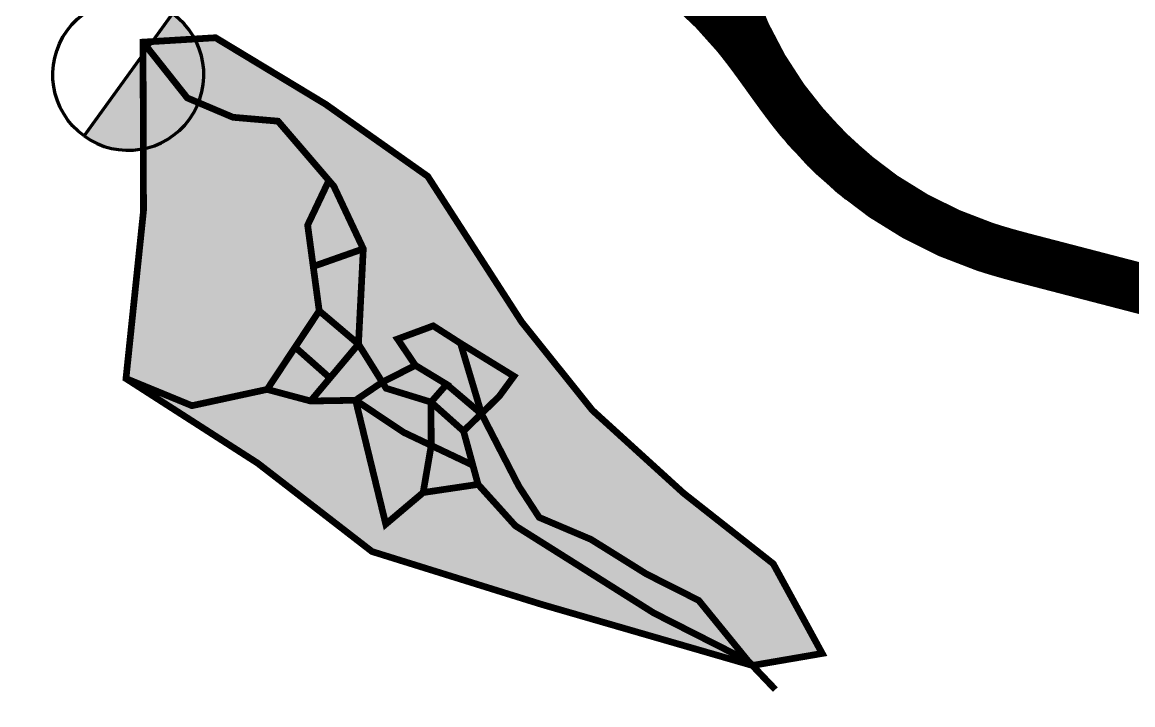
# Model space of a CAD drawing. Header units: millimetres. Extents: x 35362846 to 35427064, y 2977703 to 3025069.
# Drawn here: x 35381434 to 35384740, y 2997484 to 2999517 of the extents above; entities that cross this region are included whole.
import ezdxf

# ---------------------------------------------------------------- set-up
doc = ezdxf.new("R2010")
doc.units = ezdxf.units.MM
doc.linetypes.add('ACAD_ISO03W100', pattern=[30, 12, -18])
for name, color, linetype, lineweight in [('station', 1, 'Continuous', 70), ('zhix', 7, 'Continuous', 100), ('规划', 5, 'Continuous', 30)]:
    doc.layers.add(name, color=color, linetype=linetype, lineweight=lineweight)

# ---------------------------------------------------------------- blocks, each defined once
blk = doc.blocks.new('公里标')
at = {"layer": 'station'}
h = blk.add_hatch(color=256, dxfattribs=at)
edge = h.paths.add_edge_path()
edge.add_arc((-5.168849154029917e-16, 13), 3, 89.99999999999999, 270)
edge.add_line((1.148068456708479e-16, 10), (1.836909530733566e-16, 16))
blk.add_line((0, 16), (0, 0), dxfattribs=at)
blk.add_lwpolyline([(1.836909530733566e-16, 16, 1), (1.148068456708479e-16, 10)], format="xyb", close=True, dxfattribs=at)
blk.add_lwpolyline([(1.836909530733566e-16, 16, -1), (1.148068456708479e-16, 10, -15.34090689394177)], format="xyb", dxfattribs=at)

msp = doc.modelspace()

# ---------------------------------------------------------------- hatches: boundary and pattern name
at = {"layer": '规划'}
msp.add_hatch(color=51, dxfattribs=at).paths.add_polyline_path([(35381793.31648031, 2999457.395497399), (35381794.79544459, 2998955.834200129), (35381742.57012244, 2998455.265466878), (35382134.98531456, 2998203.06709488), (35382475.17518454, 2997940.003383799), (35382981.41018755, 2997782.165119796), (35383607.72940326, 2997600.66593508), (35383815.68513004, 2997636.468260715), (35383669.88953143, 2997903.579169029), (35383402.59756568, 2998114.030156572), (35383131.25569304, 2998360.905358884), (35382920.66200397, 2998623.969163354), (35382640.98886434, 2999057.685410797), (35382337.24794647, 2999272.183595573), (35382009.2075873, 2999470.493178192)])

# ---------------------------------------------------------------- linework, layer by layer
at = {"color": 7, "lineweight": 30, "const_width": 1}
for points in [[(35384429.7529892, 3006280.794456396, -3.300140696500546e-06), (35384373.80479459, 3006704.403849889, -0.004653984716825709)], [(35384429.7529892, 3006280.794456396, -3.300140696500546e-06), (35384373.80479459, 3006704.403849889, -0.004653984716825709)], [(35384370.26961709, 3006272.937711339, -3.300140696723477e-06), (35384314.3213082, 3006696.547970137, -0.004653984716885735)], [(35384370.26961709, 3006272.937711339, -3.300140696723477e-06), (35384314.3213082, 3006696.547970137, -0.004653984716885735)]]:
    msp.add_lwpolyline(points, format="xyb", dxfattribs=at)
at = {"color": 7, "linetype": 'ACAD_ISO03W100', "lineweight": 30, "ltscale": 10, "const_width": 60, "flags": 128}
msp.add_lwpolyline([(35418866.23188419, 2978378.983100739, 0.004080390774962373), (35418596.80560994, 2978693.138592005, 0.004791158972414836), (35418362.63645521, 2978956.577644102, 0.0003543143396224617), (35418239.15833521, 2979092.643811226, 0.003996350825637037), (35418228.10610276, 2979104.611842001, 0.06792216720668592), (35418130.92730086, 2979183.442931853, 0.05122509009407319), (35417981.35870609, 2979254.503733034, 0.009161870442463131), (35417860.07802561, 2979295.078857094, 0.01707140915295505), (35417793.92314001, 2979313.415354951, 0.003190866783669734), (35417664.47608376, 2979343.706254333, -0.002778571129377124), (35417515.79295195, 2979378.369149003, -0.005390348508511269), (35417279.62852211, 2979437.510805678, 0.004922091774080632), (35417021.05884513, 2979502.520708736, 0.03766326368203753), (35416897.71776866, 2979522.574886249, -0.03127973789751583), (35416748.97497919, 2979544.81619385, -0.05325594544248923), (35416561.68233379, 2979606.338739559, -0.06044425330420561), (35416412.98882862, 2979696.388619166, -0.007587952049075873), (35416234.34221566, 2979840.986118291, 0.006847103826226052), (35416036.60601101, 2980001.520319861, 0.0002694841232497695), (35415709.94511141, 2980259.097167061, -0.0002839571429885947), (35415399.92287777, 2980503.56870688, -0.004910757436677794), (35414938.60201403, 2980875.186126807, 0.01242290099839131), (35414754.0321868, 2981019.348725984, 0.02283920785058208), (35414739.99865586, 2981028.797451615, 0.00154275051017558), (35414525.78405131, 2981158.319618985, 0.01064144412683838), (35414147.83666477, 2981374.444351047, 0.0411038015925386), (35414044.57201701, 2981420.066358992, 0.06901478735395306), (35413989.47676188, 2981431.007699836, 0.03057829919438446), (35413863.18277305, 2981430.640230271, 0.03115158032553353), (35413746.06450457, 2981415.765441774, 0.02352594824960919), (35413594.12206817, 2981379.281346871, 0.09893002272265368), (35413417.57796877, 2981287.388981423, -0.09833410361813323), (35413240.0938972, 2981194.740938697, -0.04073514951179148), (35413083.48446786, 2981162.401515414, -0.05725052501045713), (35412969.52171671, 2981161.508758481, -0.03270727793196476), (35412844.62369458, 2981183.197089074, -0.06828361646879477), (35412787.89073737, 2981205.442285902, -0.006478438074403096), (35412708.22453558, 2981251.373256624, -0.006309920406218688), (35412627.66362084, 2981300.607127408, -0.007109575991234364), (35412453.01518252, 2981413.88843892, 0.01611211822854788), (35412375.04679694, 2981462.489320033, 0.006030743815692963), (35412355.65837151, 2981473.414027786, -0.001887386070859928), (35412293.42165814, 2981507.805937909, -0.03105938240227661), (35412115.76502267, 2981621.856179755, 0.05856159453818595), (35412018.12451634, 2981677.220603646, 0.07455818074380485), (35411972.8244367, 2981688.787045053, 0.02337222160871421), (35411824.64262813, 2981696.857779822, 0.03135944549089919), (35411658.60301311, 2981687.71255882, -0.0463726283427951), (35411546.05289105, 2981684.893440361, -0.01368638983780291), (35411441.82575372, 2981694.825702127, -0.01534786425170592), (35411349.54784179, 2981709.062222291, -0.00976499348540072), (35411222.87011665, 2981735.175858699, -0.00987603663534932), (35411098.72703619, 2981765.894819245, -0.01030393016335393), (35410982.8733958, 2981799.57735917, -0.003731720133359769), (35410665.74687479, 2981901.513048687, -0.01110241373182045), (35410325.743139, 2982022.041961506, -0.01959314859961788), (35410137.58445885, 2982102.050798432, -0.04625340091059676), (35410000.48362401, 2982183.059563553, 0.02780559995024925), (35409777.84486997, 2982325.928409726, 0.03888832751264433), (35409136.99918783, 2982625.428209243, -0.0418923695215447), (35408543.64225224, 2982907.082846744, -0.01207247956551466), (35408137.33008946, 2983156.791692346, 0.01632502749625514), (35407835.26338662, 2983338.913571144, 0.005319043244153008), (35407527.35871381, 2983506.834208597, -0.00927807294379759), (35407351.59706678, 2983604.501959291, -0.002426614319821954), (35407251.1358223, 2983663.445541859, -0.001071698242231496), (35407024.60485709, 2983798.497345647, -0.00568889787826118), (35406755.88853639, 2983963.663975924, -0.02367371918022087), (35406693.72242855, 2984007.098111172, -0.02877270487347326), (35406654.47151951, 2984041.157932368, 0.01370735609953618), (35406574.3225702, 2984115.053130686, 0.009110022828397695), (35406364.53488815, 2984291.464848995, 0.004020945570543051), (35405878.93236448, 2984678.506251221, 0.01189313492539639), (35405195.87875819, 2985188.240963161, 0.01831295251905008), (35404733.0118413, 2985491.957033847, 0.007203943023221069), (35404263.51830131, 2985766.830671012, 0.008684135356926779), (35403866.99192404, 2985982.369156811, 0.0001587498441745463), (35403714.40878296, 2986061.84539032, 4.587178485826644e-05), (35403186.24727278, 2986336.674999645, 0.001519740174840285), (35402876.07169668, 2986496.8431113, -0.002618506044703923), (35402696.25449477, 2986590.198001479, -0.1600914726806412), (35402640.28726461, 2986648.007429518, -0.04925000983831206), (35402551.83922194, 2986887.852608713, -0.09116253631834496), (35402531.92367198, 2987159.974699297, 0.1015866048264373), (35402508.96602634, 2987404.238161814, 0.0319386772966147), (35402455.35593578, 2987546.645641536, 0.06123810348110702), (35402414.01816278, 2987614.643949101, 0.06605584865704194), (35402315.73767542, 2987710.00590387, 0.06061078817768876), (35402186.11290542, 2987783.765933847, 0.01378746699138457), (35402000.74679083, 2987855.382846147, 0.005566294642696784), (35401535.15668325, 2988014.849530458, 0.005932663538232684), (35401024.88137181, 2988176.609511487, 0.06087504578406422), (35400973.30764547, 2988185.649434596, 0.03322404700854784), (35400911.09817819, 2988184.74703242, 0.007665120148548121), (35400642.95485242, 2988158.855956026, 0.01659302102936802), (35400459.28766552, 2988132.078869399, -0.0610929767666767), (35400408.78063299, 2988129.251563237, -0.01497639310374365), (35400290.68439594, 2988140.631473307, 0.003436963406389244), (35399777.47632167, 2988202.066746309, 0.001664530548268404), (35399411.45819705, 2988242.098665789, -0.004914357185530608), (35399287.57314523, 2988256.463572484, -0.04713084881569367), (35399187.23961471, 2988278.843070697, -0.01770856664424592), (35398930.63179399, 2988372.240155508, -0.0001110404689541234), (35398779.74128723, 2988433.331541061, -6.447504204309108e-05), (35398519.91097631, 2988538.635812269, -0.000203487876028982), (35398073.49237251, 2988719.839365959, -0.0004058527559001428), (35397849.77630614, 2988810.964554793, -0.03413791731482205), (35397734.2986614, 2988867.584489599, -0.04879728087617382), (35397661.06672374, 2988920.046153071, -0.02693835570744377), (35397646.38583106, 2988934.367845058, -0.001673464190031993), (35397423.7919879, 2989177.868919099, -0.0102108112385725), (35396545.84530416, 2990185.347605452, -0.1116166353948794), (35396489.34749098, 2990295.458984915, -0.002029740606815984), (35396470.06788492, 2990371.695851326, -0.0007239774681340016), (35396417.19380172, 2990585.726924416, -0.0003681586298127792), (35396317.11061049, 2990994.692199707, -0.001366020093266133), (35396290.51940337, 2991105.006279758, -0.05022184209249123), (35396256.8786247, 2991355.600648649, 0.03422871248738654), (35396219.33285746, 2991724.174588019, 0.006560775305257035), (35396183.25999376, 2991919.012953997, 0.005860422097011773), (35396137.47101858, 2992136.063291235, 0.0160237494521745), (35396087.78540307, 2992329.295446157, 0.01486266527026389), (35396021.46305817, 2992533.911816332, 0.04216228091036966), (35395954.41879557, 2992681.09054786, 0.02928583961997899), (35395828.83328392, 2992876.903979748, 0.03650288849989528), (35395689.25010556, 2993042.018628746, 0.05227485104687379), (35395572.79860182, 2993138.437561324, 0.02457356259542775), (35395433.61225474, 2993221.487463623, 0.0190917625035663), (35395245.86699849, 2993312.331553086, 0.02472666418132078), (35395060.67687519, 2993382.680593451, -0.02897449996101216), (35394903.11618672, 2993444.069542141, -0.03012366549850303), (35394739.8555951, 2993531.085587956, -0.05900700592198186), (35394665.50733503, 2993589.721984126, -0.01937551479199968), (35394594.53145057, 2993666.46489346, -0.006220107485981355), (35394386.03357295, 2993916.432062416, -0.00942149375005899), (35394243.89217977, 2994098.108626685, 0.01554485863886105), (35394156.38734774, 2994207.173489908, 0.08910572760940731), (35394087.38365244, 2994263.64074625, -0.1004647692034294), (35394027.19660565, 2994315.198631322, -0.04165475797633886), (35394006.99482623, 2994346.103977203, -0.006432157019347623), (35393896.16871364, 2994557.521947512, -0.05468090282659389), (35393773.94412017, 2994881.545868368, 0.1095158418251615), (35393694.99193283, 2995037.122388418, 0.07414350815211893), (35393642.02337725, 2995085.004272066, 0.03813218355890909), (35393521.39525372, 2995152.598993551, 0.0660688813248895), (35393359.15462497, 2995203.245977953, -0.108378071399393), (35393262.48302794, 2995242.594382726, -0.005030484230899208), (35393059.41977329, 2995385.284506752, 0.00304471450735417), (35392724.86250562, 2995622.364218935, 8.323227474345746e-05), (35392471.91919708, 2995799.242706299, 5.910429022702119e-05), (35392115.64655432, 2996048.226455086, 0.004384392981033206), (35391640.43652415, 2996374.08334244, 0.07810158596869592), (35391610.94380106, 2996387.839039743, 0.03774638808181176), (35391594.44061676, 2996391.271645147, 0.002428508986153945), (35391334.84591083, 2996423.82740825, 0.01050584268060696), (35390977.10419895, 2996459.320516342, -0.03685818561222406), (35390875.68320636, 2996474.810961432, -0.03660545095288807), (35390856.57470265, 2996480.688934952, -0.001585997268556518), (35390427.74923594, 2996649.374253763, -0.004242495518320086), (35389970.4767859, 2996835.433483303, -0.02661529251739993), (35389899.50582185, 2996869.55319541, -0.1287355596174808), (35389844.84518532, 2996921.237190455, -0.01413412917559478), (35389504.59772293, 2997503.210343775, -0.01942987886166506), (35389279.00410023, 2997956.340540905, 0.03868556904971648), (35389156.89202316, 2998179.648226276, 0.04049051767193246), (35389062.6011215, 2998301.47283411, 0.03603315070552847), (35388937.06685463, 2998420.583237194, 0.04056137848409505), (35388843.0328739, 2998485.751611628, 0.04928322479735752), (35388757.23839863, 2998524.732563318, 0.1139104428080228), (35388618.70137551, 2998538.791870058, -0.06833527591589844), (35388388.49962287, 2998541.267358339, -0.03560257797487776), (35388043.81676067, 2998617.761447789, -0.1412058638909301), (35387967.47885749, 2998666.704417067, -0.001922897196346353), (35387871.20136166, 2998777.304765701, -0.0005212495250661979), (35387518.03215242, 2999187.040976776, -3.820747170427055e-05), (35386834.2611084, 2999982.128623962, -0.0005240444546960586), (35386784.47335797, 3000040.153582538, -0.01013372622548928), (35386729.86367641, 3000106.6136219, 0.008508650053336597), (35386665.08357192, 3000185.975489432, 0.04751209957476349), (35386585.52732873, 3000263.777093515, -0.0244499175125609), (35386424.39991407, 3000407.447121023, -0.01972914344504811), (35386303.48790614, 3000536.131680161, -0.05343726001583392), (35386266.15410431, 3000589.771596022, -0.06379016559246807), (35386232.65545589, 3000675.159447551, -0.02307394457954464), (35386182.37684919, 3000922.792788087, -0.0003559972478558841), (35386171.49704075, 3000993.131212234, -0.0009486908729570852), (35386167.48326416, 3001019.536369913, -0.00875733124701244), (35386151.00965655, 3001144.14468284, 0.006075338318269813), (35386128.22833512, 3001323.879681033, 0.03837281641918912), (35386094.22497837, 3001479.638403237, 0.04603552504727002), (35386044.45108, 3001602.947644469, 0.05576689178486739), (35385965.93270627, 3001720.962426662, 0.02763124445465823), (35385770.60267173, 3001929.068326494, 0.006079688825332164), (35385451.15576828, 3002226.453708768, 0.01058472784756997), (35385262.06677603, 3002391.070314652, 0.005944150408945205), (35385135.17713752, 3002494.367642618, -0.006059959808868021), (35385010.73522051, 3002595.720260346, -0.01677690225771941), (35384908.36891162, 3002687.175809503, -0.01358951460033359), (35384789.08969229, 3002807.532111771, -0.06617773032623463), (35384707.42105626, 3002921.551156953, -0.04001137906194334), (35384615.33441788, 3003133.760471264, -0.04044364605316388), (35384572.40694543, 3003302.867308736, -0.0406575257651677), (35384557.41592313, 3003475.774179397, -0.08063089889592918), (35384601.0597543, 3003753.812132496, 0.06216967379808195), (35384670.68594315, 3004111.152673019, 0.02066596456410588), (35384677.79012257, 3004374.901937127, 0.05322551751516189), (35384665.42064452, 3004476.844123946, 0.1115143330117879), (35384601.48003465, 3004609.478815769, -0.07874496948507287), (35384499.56310822, 3004789.918181886, -0.02766388353325597), (35384443.97387214, 3004968.56219396, -0.04075489551960429), (35384423.10863033, 3005093.947986276, -0.1518954339877997), (35384467.72060407, 3005295.286748546, 0.1640709144665316), (35384504.7209689, 3005483.317366774, 4.560630924934931e-05), (35384471.68670654, 3005733.967102051, 4.25666072596549e-05), (35384436.24606661, 3006002.509631592, 5.504028418586637e-06), (35384400.01130314, 3006276.866083867, -3.300140696863585e-06), (35384344.0630514, 3006700.475910038, -0.004653984716856598), (35384328.95051533, 3006823.733524799, -0.001802435216272773), (35384294.04250459, 3007142.462776911)], format="xyb", dxfattribs=at)
at = {"layer": 'zhix', "color": 5, "const_width": 150, "flags": 128}
msp.add_lwpolyline([(35383931.1016907, 2999046.822613323, -0.2869426398554834), (35383504.74612575, 3000245.821960221)], format="xyb", dxfattribs=at)
at = {"layer": 'zhix', "color": 1, "const_width": 150, "flags": 128}
msp.add_lwpolyline([(35385018.57541005, 2998657.398976461), (35384451.67337968, 2998804.84618434), (35384450.7055793, 2998805.097903271), (35384449.73778023, 2998805.349627241), (35384448.76998378, 2998805.601361293), (35384447.80219126, 2998805.853110468), (35384446.834404, 2998806.104879803), (35384445.86662328, 2998806.356674342), (35384444.89885043, 2998806.608499124), (35384443.93108677, 2998806.86035919), (35384442.9633336, 2998807.112259578), (35384441.99559224, 2998807.36420533), (35384441.027864, 2998807.616201484), (35384440.06015021, 2998807.868253081), (35384439.09245217, 2998808.120365159), (35384438.1247712, 2998808.372542758), (35384437.15710863, 2998808.624790916), (35384436.18946575, 2998808.877114672), (35384435.22184391, 2998809.129519065), (35384434.25424442, 2998809.382009131), (35384433.28666861, 2998809.634589908), (35384432.31911781, 2998809.887266434), (35384431.35159332, 2998810.140043745), (35384430.38409649, 2998810.392926878), (35384429.41662864, 2998810.645920868), (35384428.4491911, 2998810.89903075), (35384427.48178522, 2998811.15226156), (35384426.51441231, 2998811.405618333), (35384425.54707371, 2998811.659106101), (35384424.57977078, 2998811.912729899), (35384423.61250485, 2998812.16649476), (35384422.64527724, 2998812.420405714), (35384421.67808933, 2998812.674467795), (35384420.71094245, 2998812.928686033), (35384419.74383795, 2998813.18306546), (35384418.7767772, 2998813.437611102), (35384417.80976153, 2998813.692327992), (35384416.84279232, 2998813.947221156), (35384415.87587091, 2998814.202295622), (35384414.90899866, 2998814.457556418), (35384413.94217696, 2998814.713008568), (35384412.97540718, 2998814.968657099), (35384412.00869066, 2998815.224507035), (35384411.04202881, 2998815.480563398), (35384410.075423, 2998815.736831214), (35384409.1088746, 2998815.993315503), (35384408.14238501, 2998816.250021284), (35384407.17595561, 2998816.506953581), (35384406.20958779, 2998816.764117409), (35384405.24328295, 2998817.021517789), (35384404.27704249, 2998817.279159737), (35384403.31086782, 2998817.53704827), (35384402.34476034, 2998817.795188401), (35384401.37872146, 2998818.053585146), (35384400.4127526, 2998818.312243517), (35384399.44685517, 2998818.571168526), (35384398.48103061, 2998818.830365182), (35384397.51528034, 2998819.089838497), (35384396.54960579, 2998819.349593478), (35384395.58400838, 2998819.609635132), (35384394.61848959, 2998819.869968465), (35384393.65305084, 2998820.130598481), (35384392.68769357, 2998820.391530185), (35384391.72241926, 2998820.652768577), (35384390.75722937, 2998820.914318658), (35384389.79212534, 2998821.176185429), (35384388.82710865, 2998821.438373886), (35384387.86218078, 2998821.700889027), (35384386.89734321, 2998821.963735845), (35384385.93259742, 2998822.226919337), (35384384.9679449, 2998822.490444492), (35384384.00338715, 2998822.754316302), (35384383.03892566, 2998823.018539756), (35384382.07456195, 2998823.283119842), (35384381.11029753, 2998823.548061545), (35384380.14613391, 2998823.813369852), (35384379.18207261, 2998824.079049742), (35384378.21811517, 2998824.345106199), (35384377.25426312, 2998824.611544202), (35384376.290518, 2998824.878368728), (35384375.32688136, 2998825.145584753), (35384374.36335474, 2998825.413197252), (35384373.39993972, 2998825.681211197), (35384372.43663784, 2998825.949631559), (35384371.4734507, 2998826.218463306), (35384370.51037986, 2998826.487711406), (35384369.5474269, 2998826.757380824), (35384368.58459343, 2998827.027476523), (35384367.62188104, 2998827.298003463), (35384366.65929132, 2998827.568966605), (35384365.6968259, 2998827.840370905), (35384364.73448639, 2998828.112221319), (35384363.77227441, 2998828.384522799), (35384362.8101916, 2998828.657280297), (35384361.8482396, 2998828.930498762), (35384360.88642006, 2998829.20418314), (35384359.92473461, 2998829.478338376), (35384358.96318495, 2998829.752969413), (35384358.0017727, 2998830.02808119), (35384357.04049958, 2998830.303678644), (35384356.07936725, 2998830.579766714), (35384355.11837741, 2998830.856350329), (35384354.15753175, 2998831.133434424), (35384353.19683198, 2998831.411023924), (35384352.23627982, 2998831.689123756), (35384351.27587698, 2998831.967738845), (35384350.3156252, 2998832.246874112), (35384349.35552622, 2998832.526534474), (35384348.39558177, 2998832.806724847), (35384347.43579363, 2998833.087450147), (35384346.47616354, 2998833.368715283), (35384345.51669329, 2998833.650525162), (35384344.55738465, 2998833.932884693), (35384343.59823941, 2998834.215798776), (35384342.63925938, 2998834.499272313), (35384341.68044633, 2998834.783310203), (35384340.7218021, 2998835.067917336), (35384339.76332851, 2998835.353098605), (35384338.80502741, 2998835.638858899), (35384337.8469006, 2998835.925203106), (35384336.88894997, 2998836.212136106), (35384335.93117736, 2998836.499662782), (35384334.97358464, 2998836.787788009), (35384334.01617368, 2998837.076516661), (35384333.05894639, 2998837.365853611), (35384332.10190465, 2998837.655803724), (35384331.14505035, 2998837.946371866), (35384330.18838545, 2998838.237562899), (35384329.23191185, 2998838.52938168), (35384328.27563147, 2998838.821833064), (35384327.31954628, 2998839.114921904), (35384326.36365823, 2998839.408653047), (35384325.40796927, 2998839.703031339), (35384324.45248138, 2998839.99806162), (35384323.49719656, 2998840.29374873), (35384322.54211679, 2998840.590097502), (35384321.58724408, 2998840.887112768), (35384320.63258044, 2998841.184799355), (35384319.67812791, 2998841.483162087), (35384318.72388852, 2998841.782205786), (35384317.76986431, 2998842.081935266), (35384316.81605733, 2998842.382355341), (35384315.86246967, 2998842.683470821), (35384314.90910341, 2998842.98528651), (35384313.95596062, 2998843.28780721), (35384313.00304341, 2998843.591037719), (35384312.05035388, 2998843.89498283), (35384311.09789418, 2998844.199647334), (35384310.14566642, 2998844.505036016), (35384309.19367275, 2998844.811153657), (35384308.24191534, 2998845.118005035), (35384307.29039634, 2998845.425594925), (35384306.33911793, 2998845.733928095), (35384305.38808231, 2998846.04300931), (35384304.43729167, 2998846.352843331), (35384303.48674825, 2998846.663434914), (35384302.53645424, 2998846.974788813), (35384301.58641189, 2998847.286909775), (35384300.63662347, 2998847.599802542), (35384299.68709122, 2998847.913471856), (35384298.7378174, 2998848.227922448), (35384298.26228806, 2998848.385771187, -0.1412599607876045), (35383750.10797288, 2999224.500923682), (35383749.78959911, 2999224.887809604), (35383749.15465488, 2999225.660367535), (35383748.5203466, 2999226.433447711), (35383747.88667069, 2999227.207046307), (35383747.25362355, 2999227.981159511), (35383746.62120154, 2999228.755783515), (35383745.98940104, 2999229.530914526), (35383745.35821843, 2999230.306548757), (35383744.72765006, 2999231.082682432), (35383744.09769228, 2999231.859311782), (35383743.46834144, 2999232.63643305), (35383742.83959386, 2999233.414042487), (35383742.21144588, 2999234.192136352), (35383741.58389381, 2999234.970710916), (35383740.95693397, 2999235.749762455), (35383740.33056264, 2999236.529287259), (35383739.70477614, 2999237.309281621), (35383739.07957074, 2999238.089741848), (35383738.45494273, 2999238.870664253), (35383737.83088838, 2999239.652045159), (35383737.20740395, 2999240.433880897), (35383736.5844857, 2999241.216167808), (35383735.96212988, 2999241.998902238), (35383735.34033272, 2999242.782080546), (35383734.71909048, 2999243.565699098), (35383734.09839937, 2999244.349754268), (35383733.47825563, 2999245.134242437), (35383732.85865544, 2999245.919159997), (35383732.23959504, 2999246.704503347), (35383731.62107061, 2999247.490268894), (35383731.00307836, 2999248.276453054), (35383730.38561445, 2999249.06305225), (35383729.76867509, 2999249.850062913), (35383729.15225644, 2999250.637481485), (35383728.53635466, 2999251.425304412), (35383727.92096592, 2999252.21352815), (35383727.30608637, 2999253.002149163), (35383726.69171215, 2999253.79116392), (35383726.07783941, 2999254.580568903), (35383725.46446428, 2999255.370360597), (35383724.85158289, 2999256.160535495), (35383724.23919137, 2999256.951090102), (35383723.62728582, 2999257.742020924), (35383723.01586235, 2999258.53332448), (35383722.40491708, 2999259.324997293), (35383721.7944461, 2999260.117035896), (35383721.18444549, 2999260.909436824), (35383720.57491135, 2999261.702196628), (35383719.96583977, 2999262.495311859), (35383719.35722679, 2999263.288779077), (35383718.74906851, 2999264.082594849), (35383718.14136098, 2999264.876755751), (35383717.53410027, 2999265.671258362), (35383716.92728242, 2999266.466099271), (35383716.32090348, 2999267.261275073), (35383715.71495949, 2999268.05678237), (35383715.1094465, 2999268.852617771), (35383714.50436052, 2999269.648777889), (35383713.89969759, 2999270.445259347), (35383713.29545372, 2999271.242058773), (35383712.69162493, 2999272.039172802), (35383712.08820724, 2999272.836598074), (35383711.48519664, 2999273.634331236), (35383710.88258914, 2999274.432368943), (35383710.28038074, 2999275.230707854), (35383709.67856742, 2999276.029344635), (35383709.07714517, 2999276.828275959), (35383708.47610997, 2999277.627498502), (35383707.87545781, 2999278.42700895), (35383707.27518465, 2999279.226803992), (35383706.67528645, 2999280.026880326), (35383706.07575919, 2999280.82723465), (35383705.47659881, 2999281.627863675), (35383704.87780129, 2999282.428764111), (35383704.27936257, 2999283.22993268), (35383703.68127858, 2999284.031366103), (35383703.08354528, 2999284.833061112), (35383702.48615861, 2999285.63501444), (35383701.88911448, 2999286.43722283), (35383701.29240885, 2999287.239683027), (35383700.69603762, 2999288.042391782), (35383700.09999672, 2999288.845345851), (35383699.50428208, 2999289.648541994), (35383698.90888959, 2999290.45197698), (35383698.31381518, 2999291.255647579), (35383697.71905475, 2999292.059550568), (35383697.1246042, 2999292.863682729), (35383696.53045943, 2999293.668040846), (35383695.93661634, 2999294.472621711), (35383695.34307081, 2999295.277422119), (35383694.74981873, 2999296.082438871), (35383694.15685601, 2999296.887668771), (35383693.5641785, 2999297.693108629), (35383692.9717821, 2999298.498755256), (35383692.37966267, 2999299.304605473), (35383691.78781609, 2999300.1106561), (35383691.19623822, 2999300.916903966), (35383690.60492494, 2999301.723345899), (35383690.0138721, 2999302.529978736), (35383689.42307557, 2999303.336799314), (35383688.83253118, 2999304.143804477), (35383688.24223483, 2999304.950991071), (35383687.65218233, 2999305.758355948), (35383687.06236955, 2999306.56589596), (35383686.47279232, 2999307.373607967), (35383685.88344649, 2999308.181488831), (35383685.29432791, 2999308.989535416), (35383684.70543239, 2999309.797744591), (35383684.11675579, 2999310.60611323), (35383683.52829394, 2999311.414638207), (35383682.94004266, 2999312.223316402), (35383682.35199778, 2999313.032144698), (35383681.76415512, 2999313.84111998), (35383681.17651051, 2999314.650239136), (35383680.58905977, 2999315.45949906), (35383680.00179872, 2999316.268896644), (35383679.41472317, 2999317.078428789), (35383678.82782894, 2999317.888092393), (35383678.24111182, 2999318.697884362), (35383677.65456765, 2999319.5078016), (35383677.06819224, 2999320.317841018), (35383676.48198136, 2999321.127999527), (35383675.89593084, 2999321.93827404), (35383675.31003648, 2999322.748661476), (35383674.72429408, 2999323.559158753), (35383674.13869943, 2999324.369762792), (35383673.55324834, 2999325.180470517), (35383672.9679366, 2999325.991278855), (35383672.38276, 2999326.802184734), (35383671.79771433, 2999327.613185084), (35383671.2127954, 2999328.424276837), (35383670.62799896, 2999329.235456929), (35383670.04332084, 2999330.046722294), (35383669.45875682, 2999330.858069872), (35383668.87430266, 2999331.669496603), (35383668.28995416, 2999332.480999427), (35383667.70570712, 2999333.292575288), (35383667.12155728, 2999334.104221132), (35383666.53750046, 2999334.915933904), (35383665.95353242, 2999335.727710553), (35383665.36964894, 2999336.539548027), (35383664.78584581, 2999337.351443278), (35383664.20211878, 2999338.163393256), (35383663.61846366, 2999338.975394915), (35383663.03487621, 2999339.78744521), (35383662.45135219, 2999340.599541095), (35383661.8678874, 2999341.411679526), (35383661.28447759, 2999342.223857461), (35383660.70111855, 2999343.036071858), (35383660.11780604, 2999343.848319675), (35383659.53453584, 2999344.660597871), (35383658.95130371, 2999345.472903408), (35383658.36810543, 2999346.285233245), (35383657.78493676, 2999347.097584344), (35383657.20179348, 2999347.909953667), (35383656.61867136, 2999348.722338175), (35383656.03556616, 2999349.534734832), (35383655.45247366, 2999350.3471406), (35383654.86938962, 2999351.159552441), (35383654.28631034, 2999351.971966569), (35383653.70323054, 2999352.784381448), (35383653.1201465, 2999353.596793289), (35383652.53705399, 2999354.409199057), (35383651.95394879, 2999355.221595713), (35383651.37082667, 2999356.033980221), (35383650.78768339, 2999356.846349544), (35383650.20451472, 2999357.658700644), (35383649.62131644, 2999358.471030481), (35383649.03808431, 2999359.283336017), (35383648.45481411, 2999360.095614213), (35383647.8715016, 2999360.90786203), (35383647.28814255, 2999361.720076427), (35383646.70473275, 2999362.532254362), (35383646.12126796, 2999363.344392793), (35383645.53774394, 2999364.156488678), (35383644.95415649, 2999364.968538973), (35383644.37050136, 2999365.780540633), (35383643.78677434, 2999366.592490611), (35383643.20297121, 2999367.404385861), (35383642.61908773, 2999368.216223335), (35383642.03511969, 2999369.027999984), (35383641.45106287, 2999369.839712756), (35383640.86691304, 2999370.651358599), (35383640.28266598, 2999371.462934461), (35383639.69831749, 2999372.274437285), (35383639.11386333, 2999373.085864015), (35383638.5292993, 2999373.897211593), (35383637.94462118, 2999374.708476959), (35383637.35982475, 2999375.51965705), (35383636.77490582, 2999376.330748803), (35383636.18986015, 2999377.141749153), (35383635.60468355, 2999377.952655032), (35383635.01937181, 2999378.76346337), (35383634.43392071, 2999379.574171095), (35383633.84832606, 2999380.384775134), (35383633.26258367, 2999381.195272411), (35383632.6766893, 2999382.005659847), (35383632.09063879, 2999382.81593436), (35383631.50442792, 2999383.626092869), (35383630.91805249, 2999384.436132286), (35383630.33150832, 2999385.246049525), (35383629.74479121, 2999386.055841493), (35383629.15789698, 2999386.865505097), (35383628.57082143, 2999387.675037242), (35383627.98356037, 2999388.484434826), (35383627.39610963, 2999389.29369475), (35383626.80846503, 2999390.102813906), (35383626.22062237, 2999390.911789188), (35383625.63257749, 2999391.720617483), (35383625.0443262, 2999392.529295679), (35383624.45586435, 2999393.337820656), (35383623.86718775, 2999394.146189294), (35383623.27829224, 2999394.95439847), (35383622.68917365, 2999395.762445054), (35383622.09982783, 2999396.570325918), (35383621.5102506, 2999397.378037925), (35383620.92043781, 2999398.185577937), (35383620.33038531, 2999398.992942813), (35383619.74008895, 2999399.800129407), (35383619.14954458, 2999400.60713457), (35383618.55874804, 2999401.413955148), (35383617.96769521, 2999402.220587985), (35383617.37638192, 2999403.027029918), (35383616.78480405, 2999403.833277783), (35383616.19295747, 2999404.639328411), (35383615.60083804, 2999405.445178627), (35383615.00844163, 2999406.250825255), (35383614.41576413, 2999407.056265112), (35383613.8228014, 2999407.861495012), (35383613.22954933, 2999408.666511763), (35383612.63600381, 2999409.471312171), (35383612.04216071, 2999410.275893037), (35383611.44801594, 2999411.080251154), (35383610.85356539, 2999411.884383313), (35383610.25880496, 2999412.688286303), (35383609.66373055, 2999413.491956902), (35383609.06833807, 2999414.295391887), (35383608.47262342, 2999415.098588031), (35383607.87658252, 2999415.9015421), (35383607.28021128, 2999416.704250854), (35383606.68350565, 2999417.50671105), (35383606.08646153, 2999418.30891944), (35383605.48907485, 2999419.110872769), (35383604.89134155, 2999419.912567777), (35383604.29325756, 2999420.7140012), (35383603.69481884, 2999421.515169769), (35383603.09602132, 2999422.316070205), (35383602.49686095, 2999423.116699229), (35383601.89733369, 2999423.917053554), (35383601.29743549, 2999424.717129887), (35383600.69716233, 2999425.516924929), (35383600.09651016, 2999426.316435377), (35383599.49547497, 2999427.11565792), (35383598.89405272, 2999427.914589244), (35383598.2922394, 2999428.713226025), (35383597.69003099, 2999429.511564935), (35383597.0874235, 2999430.309602642), (35383596.48441289, 2999431.107335804), (35383595.8809952, 2999431.904761076), (35383595.27716642, 2999432.701875104), (35383594.67292254, 2999433.49867453), (35383594.06825962, 2999434.295155988), (35383593.46317364, 2999435.091316106), (35383592.85766064, 2999435.887151506), (35383592.25171665, 2999436.682658803), (35383591.64533771, 2999437.477834605), (35383591.03851986, 2999438.272675514), (35383590.43125915, 2999439.067178125), (35383589.82355162, 2999439.861339027), (35383589.21539334, 2999440.655154799), (35383588.60678037, 2999441.448622016), (35383587.99770878, 2999442.241737247), (35383587.38817464, 2999443.034497051), (35383586.77817404, 2999443.826897978), (35383586.16770305, 2999444.618936581), (35383585.55675778, 2999445.410609394), (35383584.94533432, 2999446.201912949), (35383584.33342876, 2999446.992843772), (35383583.72103724, 2999447.783398378), (35383583.10815585, 2999448.573573277), (35383582.49478072, 2999449.36336497), (35383581.88090798, 2999450.152769953), (35383581.26653375, 2999450.94178471), (35383580.65165421, 2999451.730405722), (35383580.03626546, 2999452.51862946), (35383579.42036369, 2999453.306452387), (35383578.80394503, 2999454.093870958), (35383578.18700567, 2999454.880881622), (35383577.56954177, 2999455.667480818), (35383576.95154951, 2999456.453664977), (35383576.33302508, 2999457.239430523), (35383575.71396469, 2999458.024773873), (35383575.0943645, 2999458.809691433), (35383574.47422075, 2999459.594179602), (35383573.85352964, 2999460.378234772), (35383573.2322874, 2999461.161853323), (35383572.61049025, 2999461.945031631), (35383571.98813443, 2999462.727766062), (35383571.36521617, 2999463.510052972), (35383570.74173174, 2999464.29188871), (35383570.11767739, 2999465.073269615), (35383569.49304938, 2999465.85419202), (35383568.86784399, 2999466.634652247), (35383568.24205748, 2999467.414646609), (35383567.61568616, 2999468.194171412), (35383566.98872631, 2999468.973222951), (35383566.36117423, 2999469.751797515), (35383565.73302625, 2999470.52989138), (35383565.10427868, 2999471.307500816), (35383564.47492784, 2999472.084622085), (35383563.84497005, 2999472.861251434), (35383563.21440169, 2999473.637385109), (35383562.58321908, 2999474.41301934), (35383561.95141859, 2999475.18815035), (35383561.31899658, 2999475.962774354), (35383560.68594942, 2999476.736887557), (35383560.05227352, 2999477.510486153), (35383559.41796524, 2999478.283566329), (35383558.78302101, 2999479.05612426), (35383558.46464179, 2999479.443016797, 0.1241589532319704), (35383085.9480747, 2999827.577754604)], format="xyb", dxfattribs=at)
at = {"layer": '规划', "color": 51, "const_width": 20}
msp.add_lwpolyline([(35381793.31648031, 2999457.395497399), (35381794.79544459, 2998955.834200129), (35381742.57012244, 2998455.265466878), (35382134.98531456, 2998203.06709488), (35382475.17518454, 2997940.003383799), (35382981.41018755, 2997782.165119796), (35383607.72940326, 2997600.66593508), (35383815.68513004, 2997636.468260715), (35383669.88953143, 2997903.579169029), (35383402.59756568, 2998114.030156572), (35383131.25569304, 2998360.905358884), (35382920.66200397, 2998623.969163354), (35382640.98886434, 2999057.685410797), (35382337.24794647, 2999272.183595573), (35382009.2075873, 2999470.493178192), (35381793.31648031, 2999457.395497399)], dxfattribs=at)
at = {"layer": '规划', "const_width": 20}
for points in [[(35383594.5672408, 2997614.482667352), (35383313.97979633, 2997757.086869), (35382902.09108742, 2998016.630480684), (35382790.95963868, 2998140.026423083), (35382747.60079046, 2998298.766085758), (35382650.87506089, 2998385.143211895), (35382517.10551508, 2998426.275304501), (35382434.78550471, 2998557.897464168), (35382449.19197757, 2998841.707829806), (35382361.56610432, 2999028.034585874), (35382195.24915957, 2999221.939524479), (35382061.27159981, 2999233.481385283), (35381924.98403016, 2999291.191360143), (35381793.31648031, 2999457.395497399)], [(35382346.72586872, 2999045.336460779), (35382283.49530628, 2998912.208775892), (35382317.9434703, 2998657.056169724), (35382434.78550471, 2998557.897464168)], [(35382449.19197757, 2998841.707829806), (35382300.10051385, 2998789.216386934)], [(35382317.9434703, 2998657.056169724), (35382162.98212726, 2998422.947921207)], [(35382747.60079046, 2998298.766085758), (35382853.81074991, 2998402.180621882), (35382897.70018442, 2998462.198968903), (35382738.60870948, 2998560.25514332), (35382657.46443009, 2998612.244501034), (35382551.20623551, 2998573.001838881), (35382604.33495597, 2998494.516514574), (35382505.68291206, 2998444.539000914)], [(35382349.91952021, 2998456.868268238), (35382246.29472005, 2998548.812635561)], [(35382292.33966721, 2998388.322003375), (35382434.78550471, 2998557.897464168)], [(35382738.60870948, 2998560.25514332), (35382801.65200752, 2998349.396314731), (35382912.29959776, 2998134.680471979), (35382972.90852972, 2998041.69352576), (35383127.30009544, 2997976.121601602), (35383291.98382926, 2997873.263865505), (35383447.89480116, 2997794.484040943), (35383594.5672408, 2997614.482667352), (35383676.18633462, 2997528.804560045)], [(35382650.87506089, 2998385.143211895), (35382697.24483556, 2998438.059675196), (35382604.33495597, 2998494.516514574)], [(35382505.68291206, 2998444.539000914), (35382426.31722696, 2998390.630375536), (35382292.33966721, 2998388.322003375), (35382162.98212726, 2998422.947921207), (35381938.91644226, 2998374.471770411), (35381742.57012244, 2998455.265466878)], [(35382697.24483556, 2998438.059675196), (35382801.65200752, 2998349.396314731)], [(35382426.31722696, 2998390.630375536), (35382465.68688026, 2998228.786049576), (35382516.09734284, 2998021.554167825), (35382627.3838052, 2998115.674807438), (35382790.95963868, 2998140.026423083)], [(35382426.31722696, 2998390.630375536), (35382569.91919992, 2998294.725260501), (35382775.35155942, 2998197.16865214)], [(35382627.3838052, 2998115.674807438), (35382651.44521806, 2998256.009832015), (35382650.87506089, 2998385.143211895)]]:
    msp.add_lwpolyline(points, dxfattribs=at)

# ---------------------------------------------------------------- block references
at = {"layer": 'station', "color": 1, "xscale": 74.99999999764206, "yscale": 75, "zscale": 75, "rotation": 144.1235478157791}
msp.add_blockref('公里标', (35382320.92541776, 3000150.240431133), dxfattribs=at)

doc.saveas('drawing.dxf')
